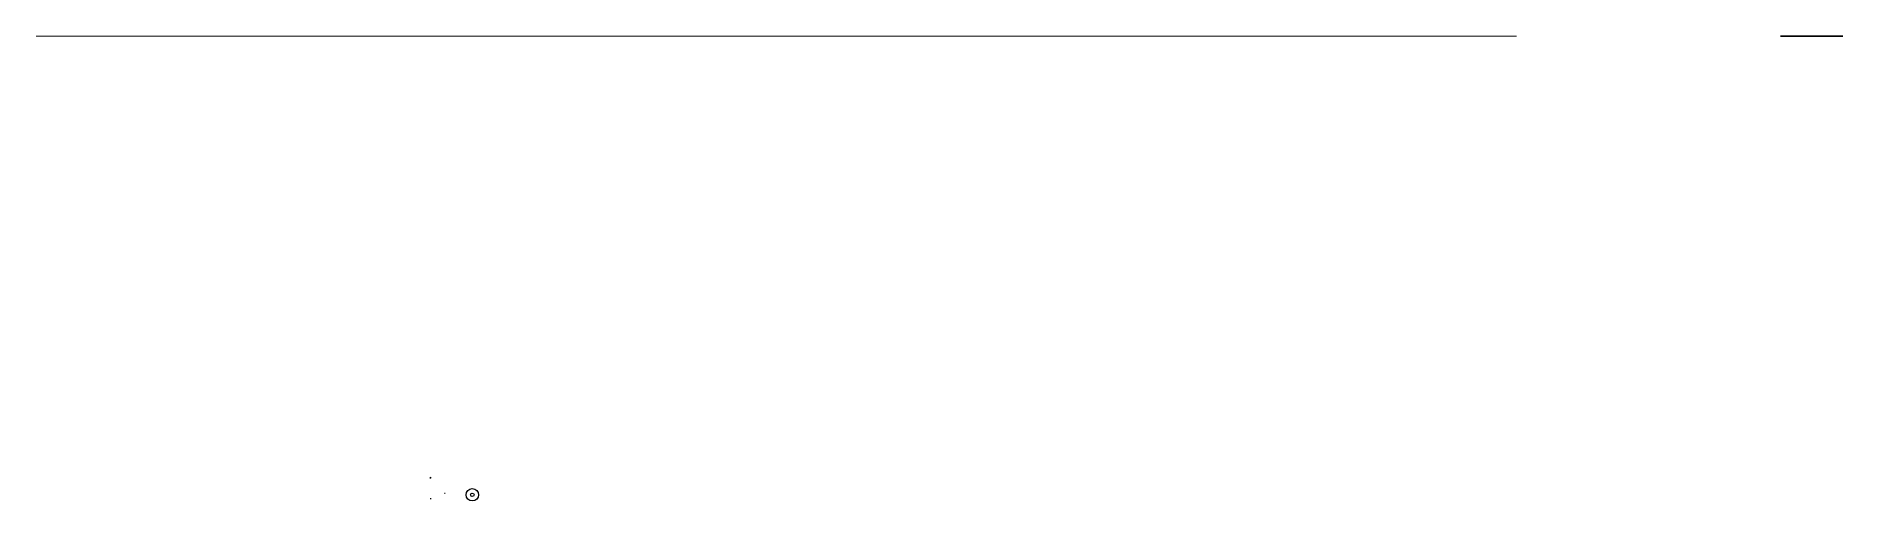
# Model space of a CAD drawing. Header units: millimetres. Extents: x -134 to 891, y 77 to 340.
import ezdxf

# ---------------------------------------------------------------- set-up
doc = ezdxf.new("R2010")
doc.units = ezdxf.units.MM
doc.layers.add('NCALLES', color=7, linetype='Continuous', lineweight=0)
doc.layers.add('TRAZOS', color=7, linetype='Continuous', lineweight=0)
doc.layers.add('www.dwgautocad.com', color=7, linetype='Continuous')
doc.styles.add('PDF Swis721 Ex BT', font='swisse.ttf')
doc.styles.add('ROMANS', font='ROMANS', dxfattribs={"height": 0.2})

# ---------------------------------------------------------------- blocks, each defined once
blk = doc.blocks.new('asol.')
at = {"true_color": 0xf8d731}
h = blk.add_hatch(color=40, dxfattribs=at)
h.dxf.hatch_style = 1
edge = h.paths.add_edge_path()
edge.add_ellipse((1403.15, 1337.39), major_axis=(-1.82, 1.27), ratio=1, start_angle=344.7725, end_angle=351.9725)
edge.add_line((1401.53, 1338.91), (1401.57, 1338.87))
edge.add_ellipse((1403.15, 1337.39), major_axis=(-1.78, 1.25), ratio=1, start_angle=344.7732, end_angle=351.9732, ccw=False)
edge.add_line((1401.77, 1339.06), (1401.74, 1339.1))
edge = h.paths.add_edge_path()
edge.add_line((1402.23, 1339.35), (1402.21, 1339.4))
edge.add_ellipse((1403.15, 1337.39), major_axis=(-1.82, 1.27), ratio=1, start_angle=330.374, end_angle=337.574)
edge.add_line((1401.96, 1339.26), (1401.99, 1339.22))
edge.add_ellipse((1403.15, 1337.39), major_axis=(-1.78, 1.25), ratio=1, start_angle=330.3725, end_angle=337.5725, ccw=False)
edge = h.paths.add_edge_path()
edge.add_ellipse((1403.15, 1337.39), major_axis=(-1.78, 1.25), ratio=1, start_angle=316.3057, end_angle=323.1733, ccw=False)
edge.add_line((1402.73, 1339.52), (1402.72, 1339.57))
edge.add_ellipse((1403.15, 1337.39), major_axis=(-1.82, 1.27), ratio=1, start_angle=316.28, end_angle=323.1769)
edge.add_line((1402.46, 1339.5), (1402.48, 1339.45))
h = blk.add_hatch(color=40, dxfattribs=at)
h.dxf.hatch_style = 1
edge = h.paths.add_edge_path()
edge.add_spline(control_points=[(1402.94, 1339.54), (1403.08, 1339.55), (1403.21, 1339.55)], knot_values=[0, 0, 0, 0.125664, 0.125664, 0.125664], weights=[1, 0.998027, 1], degree=2, periodic=0)
edge.add_line((1403.21, 1339.55), (1403.22, 1339.6))
edge.add_spline(control_points=[(1403.22, 1339.6), (1403.08, 1339.6), (1402.94, 1339.59)], knot_values=[0, 0, 0, 0.125664, 0.125664, 0.125664], weights=[1, 0.998027, 1], degree=2, periodic=0)
edge.add_line((1402.94, 1339.59), (1402.94, 1339.54))
h = blk.add_hatch(color=40, dxfattribs=at)
h.dxf.hatch_style = 1
edge = h.paths.add_edge_path()
edge.add_line((1404.41, 1339.1), (1404.38, 1339.06))
edge.add_ellipse((1402.99, 1337.39), major_axis=(1.78, 1.25), ratio=1, start_angle=8.0268, end_angle=15.2268, ccw=False)
edge.add_line((1404.57, 1338.87), (1404.61, 1338.91))
edge.add_ellipse((1402.99, 1337.39), major_axis=(1.82, 1.27), ratio=1, start_angle=8.0275, end_angle=15.2275)
edge = h.paths.add_edge_path()
edge.add_ellipse((1402.99, 1337.39), major_axis=(1.78, 1.25), ratio=1, start_angle=22.4275, end_angle=29.6275, ccw=False)
edge.add_line((1404.16, 1339.22), (1404.18, 1339.26))
edge.add_ellipse((1402.99, 1337.39), major_axis=(1.82, 1.27), ratio=1, start_angle=22.426, end_angle=29.626)
edge.add_line((1403.94, 1339.4), (1403.92, 1339.35))
edge = h.paths.add_edge_path()
edge.add_line((1403.66, 1339.45), (1403.68, 1339.5))
edge.add_ellipse((1402.99, 1337.39), major_axis=(1.82, 1.27), ratio=1, start_angle=36.8231, end_angle=43.72)
edge.add_line((1403.42, 1339.57), (1403.41, 1339.52))
edge.add_ellipse((1402.99, 1337.39), major_axis=(1.78, 1.25), ratio=1, start_angle=36.8267, end_angle=43.6943, ccw=False)
h = blk.add_hatch(color=256)
edge = h.paths.add_edge_path()
edge.add_ellipse((1400.9, 1337.91), major_axis=(0.176, -0.224), ratio=1, start_angle=269.9936, end_angle=449.9936, ccw=False)
edge.add_ellipse((1400.9, 1337.91), major_axis=(0.176, -0.224), ratio=1, start_angle=89.9935, end_angle=269.9935, ccw=False)
h = blk.add_hatch(color=40, dxfattribs=at)
edge = h.paths.add_edge_path()
edge.add_ellipse((1400.9, 1337.91), major_axis=(0.176, -0.224), ratio=1, start_angle=269.9936, end_angle=449.9936, ccw=False)
edge.add_ellipse((1400.9, 1337.91), major_axis=(0.176, -0.224), ratio=1, start_angle=89.9935, end_angle=269.9935, ccw=False)
h = blk.add_hatch(color=40, dxfattribs=at)
h.dxf.hatch_style = 1
edge = h.paths.add_edge_path()
edge.add_spline(control_points=[(1401.26, 1338.46), (1401.33, 1338.58), (1401.42, 1338.68)], knot_values=[0, 0, 0, 0.125664, 0.125664, 0.125664], weights=[1, 0.998027, 1], degree=2, periodic=0)
edge.add_line((1401.42, 1338.68), (1401.38, 1338.71))
edge.add_spline(control_points=[(1401.38, 1338.71), (1401.29, 1338.61), (1401.22, 1338.49)], knot_values=[0, 0, 0, 0.125664, 0.125664, 0.125664], weights=[1, 0.998027, 1], degree=2, periodic=0)
edge.add_line((1401.22, 1338.49), (1401.26, 1338.46))
h = blk.add_hatch(color=40, dxfattribs=at)
h.dxf.hatch_style = 1
edge = h.paths.add_edge_path()
edge.add_spline(control_points=[(1404.72, 1338.68), (1404.81, 1338.58), (1404.88, 1338.46)], knot_values=[0, 0, 0, 0.125664, 0.125664, 0.125664], weights=[1, 0.998027, 1], degree=2, periodic=0)
edge.add_line((1404.88, 1338.46), (1404.93, 1338.49))
edge.add_spline(control_points=[(1404.93, 1338.49), (1404.85, 1338.61), (1404.76, 1338.71)], knot_values=[0, 0, 0, 0.125664, 0.125664, 0.125664], weights=[1, 0.998027, 1], degree=2, periodic=0)
edge.add_line((1404.76, 1338.71), (1404.72, 1338.68))
h = blk.add_hatch(color=256)
edge = h.paths.add_edge_path()
edge.add_ellipse((1405.11, 1337.88), major_axis=(0.178, -0.091), ratio=1, start_angle=89.9932, end_angle=269.9932, ccw=False)
edge.add_ellipse((1405.11, 1337.88), major_axis=(0.178, -0.091), ratio=1, start_angle=269.9937, end_angle=449.9937, ccw=False)
h = blk.add_hatch(color=40, dxfattribs=at)
edge = h.paths.add_edge_path()
edge.add_ellipse((1405.11, 1337.88), major_axis=(0.178, -0.091), ratio=1, start_angle=89.9932, end_angle=269.9932, ccw=False)
edge.add_ellipse((1405.11, 1337.88), major_axis=(0.178, -0.091), ratio=1, start_angle=269.9937, end_angle=449.9937, ccw=False)
for p, q in [((1402.48, 1339.45), (1402.46, 1339.5)), ((1402.48, 1339.45), (1402.46, 1339.5)), ((1402.71, 1339.52), (1402.72, 1339.57)), ((1402.71, 1339.52), (1402.72, 1339.57)), ((1402.73, 1339.52), (1402.72, 1339.57)), ((1402.73, 1339.52), (1402.72, 1339.57)), ((1403.66, 1339.45), (1403.68, 1339.5)), ((1403.66, 1339.45), (1403.68, 1339.5)), ((1400.54, 1337.93), (1400.34, 1337.96)), ((1400.54, 1337.93), (1400.34, 1337.96)), ((1400.55, 1337.97), (1400.35, 1338)), ((1400.55, 1337.97), (1400.35, 1338)), ((1400.61, 1337.7), (1400.45, 1337.58)), ((1400.61, 1337.7), (1400.45, 1337.58)), ((1400.63, 1337.67), (1400.47, 1337.54)), ((1400.63, 1337.67), (1400.47, 1337.54)), ((1400.66, 1338.18), (1400.54, 1338.34)), ((1400.66, 1338.18), (1400.54, 1338.34)), ((1400.7, 1338.21), (1400.57, 1338.36)), ((1400.7, 1338.21), (1400.57, 1338.36)), ((1400.84, 1337.55), (1400.82, 1337.35)), ((1400.84, 1337.55), (1400.82, 1337.35)), ((1400.88, 1337.54), (1400.86, 1337.35)), ((1400.88, 1337.54), (1400.86, 1337.35)), ((1400.93, 1338.27), (1400.95, 1338.47)), ((1400.93, 1338.27), (1400.95, 1338.47)), ((1400.97, 1338.27), (1400.99, 1338.47)), ((1400.97, 1338.27), (1400.99, 1338.47)), ((1401.11, 1337.61), (1401.24, 1337.45)), ((1401.11, 1337.61), (1401.24, 1337.45)), ((1401.15, 1337.63), (1401.27, 1337.48)), ((1401.15, 1337.63), (1401.27, 1337.48)), ((1401.18, 1338.15), (1401.34, 1338.27)), ((1401.18, 1338.15), (1401.34, 1338.27)), ((1401.2, 1338.12), (1401.36, 1338.24)), ((1401.2, 1338.12), (1401.36, 1338.24)), ((1401.26, 1337.85), (1401.46, 1337.82)), ((1401.26, 1337.85), (1401.46, 1337.82)), ((1401.27, 1337.88), (1401.47, 1337.86)), ((1401.27, 1337.88), (1401.47, 1337.86)), ((1401.57, 1338.87), (1401.53, 1338.91)), ((1401.57, 1338.87), (1401.53, 1338.91)), ((1401.77, 1339.06), (1401.74, 1339.1)), ((1401.77, 1339.06), (1401.74, 1339.1)), ((1401.99, 1339.22), (1401.96, 1339.26)), ((1401.99, 1339.22), (1401.96, 1339.26)), ((1402.23, 1339.35), (1402.21, 1339.4)), ((1402.23, 1339.35), (1402.21, 1339.4)), ((1403.92, 1339.35), (1403.94, 1339.4)), ((1403.92, 1339.35), (1403.94, 1339.4)), ((1404.16, 1339.22), (1404.18, 1339.26)), ((1404.16, 1339.22), (1404.18, 1339.26)), ((1404.38, 1339.06), (1404.41, 1339.1)), ((1404.38, 1339.06), (1404.41, 1339.1)), ((1404.57, 1338.87), (1404.61, 1338.91)), ((1404.57, 1338.87), (1404.61, 1338.91)), ((1404.86, 1337.82), (1404.73, 1337.78)), ((1404.86, 1337.82), (1404.73, 1337.78)), ((1404.87, 1337.79), (1404.74, 1337.75)), ((1404.87, 1337.79), (1404.74, 1337.75)), ((1404.87, 1337.99), (1404.75, 1338.05)), ((1404.87, 1337.99), (1404.75, 1338.05)), ((1404.89, 1338.01), (1404.76, 1338.08)), ((1404.89, 1338.01), (1404.76, 1338.08)), ((1404.98, 1337.66), (1404.92, 1337.54)), ((1404.98, 1337.66), (1404.92, 1337.54)), ((1405, 1337.65), (1404.94, 1337.53)), ((1405, 1337.65), (1404.94, 1337.53)), ((1405.02, 1338.12), (1404.97, 1338.25)), ((1405.02, 1338.12), (1404.97, 1338.25)), ((1405.04, 1338.13), (1405, 1338.26)), ((1405.04, 1338.13), (1405, 1338.26)), ((1405.17, 1337.64), (1405.22, 1337.5)), ((1405.17, 1337.64), (1405.22, 1337.5)), ((1405.2, 1337.65), (1405.24, 1337.51)), ((1405.2, 1337.65), (1405.24, 1337.51)), ((1405.21, 1338.12), (1405.28, 1338.24)), ((1405.21, 1338.12), (1405.28, 1338.24)), ((1405.24, 1338.1), (1405.3, 1338.23)), ((1405.24, 1338.1), (1405.3, 1338.23)), ((1405.33, 1337.76), (1405.45, 1337.69)), ((1405.33, 1337.76), (1405.45, 1337.69)), ((1405.34, 1337.78), (1405.47, 1337.72)), ((1405.34, 1337.78), (1405.47, 1337.72)), ((1405.35, 1337.98), (1405.48, 1338.02)), ((1405.35, 1337.98), (1405.48, 1338.02)), ((1405.35, 1337.95), (1405.49, 1337.99)), ((1405.35, 1337.95), (1405.49, 1337.99))]:
    blk.add_line(p, q)
for points in [[(1402.94, 1339.54), (1402.94, 1339.59)], [(1403.21, 1339.55), (1403.22, 1339.6)], [(1401.26, 1338.46), (1401.22, 1338.49)], [(1401.42, 1338.68), (1401.38, 1338.71)], [(1404.72, 1338.68), (1404.76, 1338.71)], [(1404.88, 1338.46), (1404.93, 1338.49)]]:
    blk.add_lwpolyline(points, close=True)
at = {"extrusion": (0, 0, -1)}
for centre, major_axis, start_param, end_param in [((1403.15, 1337.39), (-1.82, 1.27), 0.642684, 0.763059), ((1403.15, 1337.39), (-1.82, 1.27), 0.642684, 0.763059), ((1403.15, 1337.39), (-1.78, 1.25), 0.642747, 0.762609), ((1403.15, 1337.39), (-1.78, 1.25), 0.642747, 0.762609), ((1400.9, 1337.91), (0.348, -0.443), 2.321141, 2.391677), ((1400.9, 1337.91), (0.348, -0.443), 2.321141, 2.391677), ((1400.9, 1337.91), (0.348, -0.443), 1.535648, 1.606184), ((1400.9, 1337.91), (0.348, -0.443), 1.535648, 1.606184), ((1400.9, 1337.91), (0.348, -0.443), 3.106444, 3.17698), ((1400.9, 1337.91), (0.348, -0.443), 3.106444, 3.17698), ((1400.9, 1337.91), (0.225, -0.287), 2.30158, 2.410565), ((1400.9, 1337.91), (0.225, -0.287), 2.30158, 2.410565), ((1400.9, 1337.91), (0.176, -0.224), 1.570796369239125, 7.853981676418711), ((1400.9, 1337.91), (0.176, -0.224), 1.570796369239125, 7.853981676418711), ((1400.9, 1337.91), (0.225, -0.287), 1.516441, 1.625426), ((1400.9, 1337.91), (0.225, -0.287), 1.516441, 1.625426), ((1400.9, 1337.91), (0.225, -0.287), 3.087194, 3.19618), ((1400.9, 1337.91), (0.225, -0.287), 3.087194, 3.19618), ((1400.9, 1337.91), (0.348, -0.443), 0.750168, 0.820704), ((1400.9, 1337.91), (0.348, -0.443), 0.750168, 0.820704), ((1400.9, 1337.91), (0.225, -0.287), 0.731148, 0.840134), ((1400.9, 1337.91), (0.225, -0.287), 0.731148, 0.840134), ((1400.9, 1337.91), (0.226, -0.287), 3.873043, 3.982028), ((1400.9, 1337.91), (0.226, -0.287), 3.873043, 3.982028), ((1400.9, 1337.91), (0.349, -0.443), 3.892882, 3.963418), ((1400.9, 1337.91), (0.349, -0.443), 3.892882, 3.963418), ((1400.9, 1337.91), (0.225, -0.287), -0.054382, 0.054604), ((1400.9, 1337.91), (0.225, -0.287), -0.054382, 0.054604), ((1400.9, 1337.91), (0.225, -0.287), 4.658, 4.766985), ((1400.9, 1337.91), (0.225, -0.287), 4.658, 4.766985), ((1400.9, 1337.91), (0.348, -0.443), -0.035132, 0.035404), ((1400.9, 1337.91), (0.348, -0.443), -0.035132, 0.035404), ((1400.9, 1337.91), (0.225, -0.287), -0.839713, -0.730728), ((1400.9, 1337.91), (0.225, -0.287), -0.839713, -0.730728), ((1400.9, 1337.91), (0.348, -0.443), 4.677246, 4.747782), ((1400.9, 1337.91), (0.348, -0.443), 4.677246, 4.747782), ((1400.9, 1337.91), (0.348, -0.443), -0.820237, -0.749701), ((1400.9, 1337.91), (0.348, -0.443), -0.820237, -0.749701), ((1403.15, 1337.39), (-1.82, 1.27), 0.140106, 0.26577), ((1403.15, 1337.39), (-1.82, 1.27), 0.140106, 0.26577), ((1403.15, 1337.39), (-1.78, 1.25), 0.140095, 0.265759), ((1403.15, 1337.39), (-1.78, 1.25), 0.140095, 0.265759), ((1403.15, 1337.39), (-1.82, 1.27), 0.391408, 0.517072), ((1403.15, 1337.39), (-1.82, 1.27), 0.391408, 0.517072), ((1403.15, 1337.39), (-1.78, 1.25), 0.391433, 0.517097), ((1403.15, 1337.39), (-1.78, 1.25), 0.391433, 0.517097), ((1405.11, 1337.88), (0.351, -0.179), 2.321247, 2.391783), ((1405.11, 1337.88), (0.351, -0.179), 2.321247, 2.391783), ((1405.11, 1337.88), (0.351, -0.179), 3.106431, 3.176967), ((1405.11, 1337.88), (0.351, -0.179), 3.106431, 3.176967), ((1405.11, 1337.88), (0.227, -0.116), 2.301151, 2.410136), ((1405.11, 1337.88), (0.227, -0.116), 2.301151, 2.410136), ((1405.11, 1337.88), (0.227, -0.116), 3.087212, 3.196198), ((1405.11, 1337.88), (0.227, -0.116), 3.087212, 3.196198), ((1405.11, 1337.88), (0.178, -0.091), 1.570788, 7.853973), ((1405.11, 1337.88), (0.178, -0.091), 1.570788, 7.853973), ((1405.11, 1337.88), (0.351, -0.179), 1.535656, 1.606192), ((1405.11, 1337.88), (0.351, -0.179), 1.535656, 1.606192), ((1405.11, 1337.88), (0.351, -0.18), 3.890337, 3.960873), ((1405.11, 1337.88), (0.351, -0.18), 3.890337, 3.960873), ((1405.11, 1337.88), (0.227, -0.116), 1.516424, 1.625409), ((1405.11, 1337.88), (0.227, -0.116), 1.516424, 1.625409), ((1405.11, 1337.88), (0.227, -0.116), 3.871658, 3.980643), ((1405.11, 1337.88), (0.227, -0.116), 3.871658, 3.980643), ((1405.11, 1337.88), (0.227, -0.116), 0.7309, 0.839885), ((1405.11, 1337.88), (0.227, -0.116), 0.7309, 0.839885), ((1405.11, 1337.88), (0.227, -0.116), 4.658008, 4.766993), ((1405.11, 1337.88), (0.227, -0.116), 4.658008, 4.766993), ((1405.11, 1337.88), (0.351, -0.18), 0.749405, 0.819941), ((1405.11, 1337.88), (0.351, -0.18), 0.749405, 0.819941), ((1405.11, 1337.88), (0.351, -0.179), 4.677241, 4.747777), ((1405.11, 1337.88), (0.351, -0.179), 4.677241, 4.747777), ((1405.11, 1337.88), (0.227, -0.116), -0.054401, 0.054584), ((1405.11, 1337.88), (0.227, -0.116), -0.054401, 0.054584), ((1405.11, 1337.88), (0.227, -0.116), -0.840013, -0.731028), ((1405.11, 1337.88), (0.227, -0.116), -0.840013, -0.731028), ((1405.11, 1337.88), (0.351, -0.179), -0.819683, -0.749147), ((1405.11, 1337.88), (0.351, -0.179), -0.819683, -0.749147)]:
    blk.add_ellipse(centre, major_axis=major_axis, ratio=1, start_param=start_param, end_param=end_param, dxfattribs=at)
for major_axis, start_param, end_param in [((1.78, 1.25), 0.642747, 0.762609), ((1.78, 1.25), 0.642747, 0.762609), ((1.82, 1.27), 0.642684, 0.763059), ((1.82, 1.27), 0.642684, 0.763059), ((1.78, 1.25), 0.391433, 0.517097), ((1.78, 1.25), 0.391433, 0.517097), ((1.82, 1.27), 0.391408, 0.517072), ((1.82, 1.27), 0.391408, 0.517072), ((1.78, 1.25), 0.140095, 0.265759), ((1.78, 1.25), 0.140095, 0.265759), ((1.82, 1.27), 0.140106, 0.26577), ((1.82, 1.27), 0.140106, 0.26577)]:
    blk.add_ellipse((1402.99, 1337.39), major_axis=major_axis, ratio=1, start_param=start_param, end_param=end_param)
for points in [[(1403.22, 1339.6), (1403.08, 1339.6), (1402.94, 1339.59), (1403.08, 1339.6), (1403.22, 1339.6)], [(1403.21, 1339.55), (1403.08, 1339.55), (1402.94, 1339.54), (1403.08, 1339.55), (1403.21, 1339.55)], [(1401.38, 1338.71), (1401.29, 1338.61), (1401.22, 1338.49), (1401.29, 1338.61), (1401.38, 1338.71)], [(1401.42, 1338.68), (1401.33, 1338.58), (1401.26, 1338.46), (1401.33, 1338.58), (1401.42, 1338.68)], [(1404.72, 1338.68), (1404.81, 1338.58), (1404.88, 1338.46), (1404.81, 1338.58), (1404.72, 1338.68)], [(1404.76, 1338.71), (1404.85, 1338.61), (1404.93, 1338.49), (1404.85, 1338.61), (1404.76, 1338.71)]]:
    blk.add_rational_spline(points, [1, 0.998026728428, 1, 0.998026728428, 1], degree=2, knots=[0, 0, 0, 0.1256637, 0.1256637, 0.2513274, 0.2513274, 0.2513274])
blk = doc.blocks.new('DIREC.')
for p, q in [((1411.23, 1336.59), (1411.8, 1336.59)), ((1411.23, 1336.3), (1411.8, 1336.3))]:
    blk.add_line(p, q)
blk.add_lwpolyline([(1404.96, 1336.59), (1405.53, 1336.59), (1405.53, 1336.02), (1404.96, 1336.02)], close=True)
for points in [[(1411.23, 1336.59), (1411.23, 1336.02), (1411.8, 1336.02)], [(1408.89, 1334.19), (1408.32, 1334.19), (1408.32, 1333.9), (1408.89, 1333.9), (1408.89, 1333.62), (1408.32, 1333.62)]]:
    blk.add_lwpolyline(points)
at = {"layer": 'www.dwgautocad.com'}
for p, q in [((1408.63, 1337.91), (1408.63, 1334.49)), ((1406.92, 1336.2), (1410.34, 1336.2))]:
    blk.add_line(p, q, dxfattribs=at)
blk.add_lwpolyline([(1408.32, 1339.11), (1408.32, 1339.68), (1408.89, 1339.11), (1408.89, 1339.68)], dxfattribs=at)
at = {"layer": 'www.dwgautocad.com', "const_width": 0.0713}
for points in [[(1408.53, 1337.51, 0.392385), (1407.31, 1336.2, 1)], [(1410.02, 1336.2, 0.414214), (1408.63, 1337.59, 1)], [(1407.9, 1335.01, -0.261393), (1407.24, 1336.2, -1)], [(1408.63, 1334.81, -0.083997), (1408.17, 1334.89, -1)], [(1409.95, 1336.2, -0.414214), (1408.63, 1334.88, -1)]]:
    blk.add_lwpolyline(points, format="xyb", dxfattribs=at)
at = {"layer": 'www.dwgautocad.com'}
blk.add_lwpolyline([(1408.63, 1337.91), (1409.48, 1334.49), (1408.63, 1335.34), (1407.77, 1334.49)], close=True, dxfattribs=at)
for radius, start, end in [(1.43, 92.8842, 239.0434), (1.28, 94.8313, 237.0962), (1.43, 250.1041, 87.1158), (1.28, 253.1255, 85.1687)]:
    blk.add_arc((1408.63, 1336.2), radius, start, end, dxfattribs=at)
blk.add_solid([(1408.63, 1337.91), (1409.48, 1334.49), (1408.63, 1335.34)], dxfattribs=at)
blk.add_blockref('asol.', (5.55, -0.82))
blk = doc.blocks.new('vient.')
at = {"true_color": 0x105689}
blk.add_hatch(color=146, dxfattribs=at).paths.add_polyline_path([(11602, -97), (11603, -111), (11590, -106)])
blk.add_hatch(color=146, dxfattribs=at).paths.add_polyline_path([(11602, -97), (11603, -111), (11590, -106)])
at = {"color": 146, "true_color": 0x105689}
for p, q in [((11602, -97), (11590, -106)), ((11602, -97), (11590, -106)), ((11602, -97), (11603, -111)), ((11602, -97), (11603, -111)), ((11602, -97), (11603, -111)), ((11603, -111), (11590, -106)), ((11603, -111), (11590, -106))]:
    blk.add_line(p, q, dxfattribs=at)
at = {"color": 146, "true_color": 0x105689, "extrusion": (0, 0, -1)}
for centre, major_axis, start_param, end_param in [((11572, -142), (-7.49, 2.42), -0.387741, 1.096895), ((11574, -143), (-7.49, 2.42), -0.387743, 1.096893), ((11575, -145), (-7.49, 2.42), -0.387746, 1.096891), ((11575, -145), (-7.49, 2.42), -0.387746, 1.096891), ((11577, -146), (-7.49, 2.42), -0.387743, 1.096893), ((11577, -146), (-7.49, 2.42), -0.387743, 1.096893), ((11569, -125), (-8.83, 2.86), 2.91369, 4.238482), ((11569, -125), (-8.83, 2.86), 2.91369, 4.238482), ((11571, -126), (-8.83, 2.86), 2.91369, 4.238483), ((11571, -126), (-8.83, 2.86), 2.91369, 4.238483), ((11573, -128), (-8.83, 2.86), 2.913692, 4.238485), ((11573, -128), (-8.83, 2.86), 2.913692, 4.238485), ((11574, -129), (-8.83, 2.86), 2.913693, 4.238486), ((11574, -129), (-8.83, 2.86), 2.913693, 4.238486), ((11588, -126), (-9.21, 2.98), -0.227894, 0.937054), ((11588, -126), (-9.21, 2.98), -0.227894, 0.937054), ((11590, -128), (-9.21, 2.98), -0.227898, 0.93705), ((11590, -128), (-9.21, 2.98), -0.227898, 0.93705), ((11592, -129), (-9.21, 2.98), -0.227897, 0.937051), ((11592, -129), (-9.21, 2.98), -0.227897, 0.937051), ((11593, -131), (-9.21, 2.98), -0.227899, 0.937049), ((11593, -131), (-9.21, 2.98), -0.227899, 0.937049), ((11581, -105), (-12.6, 4.1), 3.031984, 4.078639), ((11581, -105), (-12.6, 4.1), 3.031984, 4.078639), ((11583, -106), (-12.6, 4.1), 2.955973, 4.078641), ((11583, -106), (-12.6, 4.1), 2.955973, 4.078641), ((11584, -108), (-12.6, 4.1), 2.911551, 4.078638), ((11584, -108), (-12.6, 4.1), 2.911551, 4.078638), ((11586, -109), (-12.6, 4.1), 2.855885, 4.078641), ((11586, -109), (-12.6, 4.1), 2.855885, 4.078641)]:
    blk.add_ellipse(centre, major_axis=major_axis, ratio=1, start_param=start_param, end_param=end_param, dxfattribs=at)

msp = doc.modelspace()

# ---------------------------------------------------------------- linework, layer by layer
at = {"extrusion": (-1.22465e-16, -1, -1.83697e-16)}
for p, q in [((89.8, 89.6, 41.1), (89.3, 89.9, 41.1)), ((89.5, 89.4, 41.1), (89.5, 90, 41.1))]:
    msp.add_line(p, q, dxfattribs=at)
at = {"color": 254, "true_color": 0xd4d4d4, "extrusion": (-1, 0, 6.12323e-17)}
for p, q in [((89.2, 77.9, 46.7), (89.8, 77.9, 46.7)), ((89.4, 77.9, 46.5), (89.7, 77.9, 47))]:
    msp.add_line(p, q, dxfattribs=at)
msp.add_line((97.5, 81.1, 41), (97.8, 81.1, 41))
at = {"extrusion": (1.22465e-16, -1, -1.49976e-32), "elevation": -340.4}
msp.add_lwpolyline([(857.2, -753.6, 0.413605), (855.8, -755), (855.8, -756, 0.414214), (857.2, -757.4), (889.8, -757.4, 0.414831), (891.2, -756), (891.2, -755, 0.414221), (889.8, -753.6)], format="xyb", close=True, dxfattribs=at)
msp.add_lwpolyline([(891.2, -758.8, 0.414221), (889.8, -757.4), (857.2, -757.4, 0.413605), (855.8, -758.8), (855.8, -780.7, 0.414214), (857.2, -782.1), (889.8, -782.1, 0.414831), (891.2, -780.7), (891.2, -758.8)], format="xyb", dxfattribs=at)
for centre, radius in [((113.2, 80.1, 49.7), 3.5), ((113.2, 80.1, 30.2), 1)]:
    msp.add_circle(centre, radius)
at = {"layer": 'TRAZOS', "extrusion": (1.22465e-16, -1, -1.49976e-32)}
msp.add_line((148.2, 340.4, -717.9), (149.2, 340.4, -719.6), dxfattribs=at)
at = {"layer": 'TRAZOS', "extrusion": (1.22465e-16, -1, -1.49976e-32), "elevation": -340.4}
for points in [[(-0.2, -1004.6), (2.7, -1005.2), (5.9, -1006), (11.9, -1006), (18.3, -1004), (13.8, -996.8), (6, -984), (9.9, -981.3), (1.5, -969), (-0.2, -966.2), (-4.1, -959.7), (-6.2, -956.1), (-16.1, -940), (-26.1, -923.5), (-31.7, -913.2), (-32.7, -914.1), (-39, -903.6), (-40.5, -903.4), (-42.2, -904.6), (-52.5, -911.8), (-53.1, -911), (-70.4, -925.1), (-88.1, -939), (-108.4, -952.3), (-129.5, -970.5), (-134.4, -974.4), (-133.3, -979.2), (-124.2, -978.2), (-121.4, -977.9), (-109.6, -976.6), (-109.7, -978.7), (-104.9, -979.1), (-98.6, -979.7), (-95.9, -979.6), (-96.2, -981.1), (-80.2, -984.1), (-72, -987), (-62.6, -989.1), (-42.4, -993.7), (-37.9, -994.9), (-30.5, -997.1), (-27, -998.1), (-21.7, -999.4), (-5.4, -1003.4), (-0.2, -1004.6)], [(-0.2, -1029.2), (1.3, -1028.5), (1.5, -1019.5), (0.8, -1018.6), (-0.2, -1018.5), (-9.3, -1016.4), (-34.8, -1010.5), (-40.9, -1008.8), (-57.7, -1004.2), (-65.9, -1002.1), (-72.2, -1000.4), (-76.2, -999.3), (-79.7, -998.4), (-82.2, -997.8), (-88.1, -996.5), (-96.4, -993.9), (-100.3, -993.2), (-106.5, -991.5), (-118.6, -990.1), (-126.1, -991.4), (-127.2, -991.9), (-123.8, -1007.8), (-122.5, -1007.8), (-120.7, -1014.6), (-119, -1020.9), (-118, -1024.6), (-116.4, -1030.6), (-113.3, -1042.2), (-111.8, -1047.9), (-98.7, -1045.7), (-95.1, -1044.9), (-90.7, -1044), (-87.1, -1043.1), (-82.6, -1042.2), (-70.6, -1039.7), (-66.2, -1038.9), (-63.3, -1038.4), (-59.4, -1037.7), (-51.2, -1036.7), (-45.1, -1035.9), (-29.2, -1033.8), (-13.4, -1031.4), (-7.5, -1030.5), (-0.2, -1029.2)], [(-0.2, -1066.5), (1.3, -1065.5), (5.3, -1062.9), (18.1, -1054.5), (21.2, -1052.6), (32.9, -1045.5), (32.3, -1044.2), (33.3, -1042.2), (32.3, -1036.2), (30.2, -1036), (22.7, -1036.5), (16, -1038.2), (13.2, -1037.8), (-0.2, -1039.4), (-6.1, -1040.2), (-18.1, -1042.1), (-33.3, -1044.4), (-48.2, -1046.6), (-61.9, -1048.2), (-74.9, -1051.1), (-90.1, -1054), (-96.6, -1055.1), (-102.1, -1056.2), (-107, -1057.2), (-108.8, -1058.6), (-109.2, -1060.2), (-104.8, -1078.6), (-103.1, -1087.2), (-104.8, -1087.1), (-102.4, -1097.4), (-99.5, -1096.8), (-96.5, -1104.9), (-92.9, -1114.5), (-91.7, -1116), (-90.6, -1116.5), (-89, -1116.4), (-82.5, -1113.4), (-71, -1108.1), (-61.7, -1104), (-48.2, -1095.9), (-41.9, -1092), (-34.7, -1087.7), (-27.8, -1083.6), (-13.5, -1075.3), (-1.9, -1067.7), (-0.2, -1066.5)], [(-12.2, -872.5), (-0.2, -863.5), (16.2, -851.1), (19.2, -848.9), (20.9, -847), (14.6, -832.7), (-0.2, -801.5), (-2.8, -796.2), (-7, -788.2), (-15.8, -771.6), (-21.6, -758.7), (-23, -755), (-26.9, -745.4), (-29.6, -738.5), (-38.7, -715.9), (-48.9, -720.5), (-62.3, -728.2), (-80.2, -738), (-96.3, -745.4), (-101.4, -748.1), (-90, -767.3), (-83.9, -779.1), (-80.9, -777.7), (-78.9, -782.9), (-79.8, -791.1), (-78.1, -795.7), (-75.3, -802.8), (-60.6, -837.5), (-48.8, -866.8), (-39.3, -891.4), (-29.9, -884.5), (-19.4, -876.7), (-12.2, -872.5)], [(-0.2, -1192.8), (10.3, -1188), (11.9, -1192.2), (26.8, -1187.1), (49.4, -1179.1), (55.5, -1176.2), (52.5, -1165.3), (50.2, -1148.8), (48, -1149), (47.3, -1143.2), (45.9, -1143.3), (44.1, -1129.8), (47.3, -1129.5), (44.3, -1110), (41.3, -1091.2), (40, -1081.9), (38.8, -1073.4), (35.9, -1054.7), (29.1, -1058), (23.4, -1061.3), (13.5, -1067.5), (8.5, -1070.5), (3.2, -1073.5), (1.1, -1074.8), (-0.2, -1075.7), (-1.2, -1076.5), (-7.6, -1080.5), (-12.9, -1084), (-22.3, -1090.5), (-42.2, -1103.9), (-49, -1107), (-52.5, -1108.9), (-62.6, -1113.4), (-67.7, -1115.7), (-81.1, -1121.8), (-90, -1126.9), (-90.5, -1129), (-82.7, -1146.1), (-81.1, -1149), (-78.6, -1147.8), (-73, -1156.9), (-67.2, -1164.6), (-52.8, -1182.6), (-53.7, -1183.4), (-46.9, -1192.6), (-44, -1196.6), (-36.8, -1206.5), (-33.4, -1207.4), (-25.7, -1204.3), (-13.4, -1200.7), (-13.8, -1198.7), (-9.8, -1197.3), (-0.2, -1192.8)], [(-0.2, -956.4), (-1.9, -953.2), (-6, -946.7), (-16.9, -929.4), (-24.2, -917.7), (-33.4, -903.1), (-34.8, -900.1), (-34.7, -898.2), (-33.1, -896.8), (-27.1, -891.9), (-10.4, -879.8), (-8.4, -881.3), (-0.2, -875.1), (5.8, -870.6), (4.6, -869), (23.3, -855.6), (28, -862.1), (33.4, -871.2), (36.6, -875.7), (50.2, -891.5), (57.6, -901.3), (59.9, -904.4), (64.9, -912.5), (72.6, -924.4), (66.7, -927.5), (73.1, -939.9), (80.3, -952.9), (85.4, -962.4), (86.6, -964.5), (88.3, -967.5), (89.9, -970.6), (91.4, -973.4), (91.8, -974.6), (98.9, -986.8), (102, -993.1), (103, -994.2), (104.8, -998.5), (102.5, -1000.5), (99.6, -1002.5), (96.7, -1004.3), (87.1, -1011.2), (79.7, -1016.5), (73, -1020.7), (59.8, -1029.1), (53.3, -1033.3), (52.3, -1032), (48.7, -1034.8), (46, -1036.1), (44.6, -1036.1), (42.6, -1035), (41.9, -1033.5), (40.4, -1024.4), (38.6, -1015), (34.7, -1005.3), (33.7, -1003.6), (31.8, -1000.1), (22.5, -990.1), (9.2, -973.6), (3.4, -963.2), (-0.2, -956.4)], [(31.5, -841.1), (28.8, -842.3), (27.1, -841.4), (25.5, -839.8), (23.5, -836.4), (15.4, -819.7), (12.1, -812.7), (9.6, -807.5), (8.5, -805.3), (0.1, -787.7), (-1.5, -784.4), (-6.8, -773.4), (-19, -745.4), (-21.6, -739.6), (-31.2, -713), (-30, -710.7), (-0.2, -696.2), (24.9, -684.5), (26.9, -688.6), (30.5, -686.8), (32.8, -687.1), (34.3, -688.2), (44.8, -705), (41.8, -707.5), (49.8, -717.3), (50.7, -716.6), (60, -732.8)], [(103.4, -968.5), (115.6, -963.3), (128.3, -957.2), (144.9, -949.4), (145.3, -950.3), (149.4, -948.4), (149, -947.4), (157.5, -943.5), (166.2, -940.6), (165.5, -939.2), (177.8, -933.5), (179.3, -934.1), (180.8, -930.4), (185.1, -931), (186.4, -927.6), (182.8, -925.1), (184.4, -921.2), (182.5, -920.5), (178.9, -912.6), (180.3, -912), (174.8, -899), (172.3, -892.9), (163.8, -872.7), (162.8, -873.1), (160.4, -867), (157.3, -858), (155.2, -852.5), (156.5, -852.3), (152.1, -839), (145.1, -820.9), (141.8, -822), (131.5, -796.6), (130.8, -795.2), (128.6, -794.2), (118.8, -800.9), (112.9, -804.4), (103.7, -809.8), (98.3, -813), (97.5, -811.8), (78.1, -823.2), (64.8, -831.4), (67.1, -836), (54.8, -842.9), (54, -841.5), (36.5, -851.4), (37, -852.5), (34.2, -854.4), (35.8, -857.5), (34.8, -858.2), (44.7, -870.6), (43.3, -871.8), (55.2, -886.2), (68.1, -902.4), (73.6, -910.2), (79.6, -921), (85.8, -934), (90.9, -944.7), (101, -966.2), (102.4, -968.3), (103.4, -968.5)], [(63, -1170.9), (82.7, -1162.5), (88.1, -1159.9), (100.2, -1153.6), (108.5, -1150), (120.3, -1144.5), (128.7, -1140.2), (133.3, -1138), (143.3, -1135.5), (148.2, -1132.5), (164.9, -1145), (171.8, -1149), (180.6, -1154.4), (185.3, -1157.3), (204.1, -1166.1), (205, -1165.2), (183.5, -1142.1), (167.4, -1114), (164.2, -1108.7), (155.1, -1094.5), (144.6, -1075.6), (134.3, -1055), (136.6, -1054), (128.3, -1036.5), (126.3, -1032.1), (124.5, -1028.6), (122.2, -1024.3), (119.6, -1019.4), (111.5, -1003.5), (100, -1011.4), (81.8, -1023), (80.8, -1021.6), (73.8, -1026.5), (61.8, -1034.5), (56.8, -1037.7), (41, -1047.5), (44.8, -1070.1), (48.8, -1090.5), (52.2, -1112), (52.8, -1116.7), (54.5, -1129), (55.8, -1138.3), (57.3, -1149.2), (60.6, -1169.5), (61.8, -1170.5), (63, -1170.9)], [(67.5, -721.2), (72.6, -713.3), (67.3, -709.3), (63.8, -703.5), (45.6, -671.5), (46.4, -669.5), (48.5, -667.6), (96.5, -644.6), (111.9, -652.6), (111.3, -716.4), (107.4, -722.2), (113.9, -723.5), (113.5, -731.5)], [(91.6, -1249.6), (117.1, -1246.1), (139.4, -1181.4), (167.7, -1162.4), (169.1, -1152.7), (148.3, -1142.7), (63.8, -1179.5), (63, -1180.1), (62.5, -1181), (62.3, -1182), (88.9, -1248), (89.5, -1248.9), (90.4, -1249.4), (91.6, -1249.6)], [(189.8, -1135.5), (201.7, -1127.1), (209.6, -1121.6), (214, -1118.5), (220.4, -1113.6), (234.9, -1102.5), (238.3, -1099.9), (247.7, -1092.8), (256.5, -1086.1), (265.3, -1079.7), (281.6, -1067.9), (282.2, -1063.7), (264.1, -1039.2), (261.5, -1035.6), (252.5, -1023.4), (226, -987.8), (217, -975.7), (199.4, -954), (192.7, -939.6), (189.5, -938.6), (173.2, -946.5), (166.8, -949.6), (126.3, -967.7), (106.3, -976.7), (113.7, -991.6), (118.8, -1001.7), (125.6, -1015.3), (127.2, -1019), (128.3, -1021.1), (130.2, -1024), (132.5, -1028.9), (134.1, -1032.2), (142.3, -1049.3), (166.9, -1096.7), (170.6, -1103.9), (177.8, -1115.7), (189.8, -1135.5)], [(120.9, -1245.5), (120.1, -1244.7), (139.7, -1190.1), (142.9, -1186.3), (179, -1162.1), (181.4, -1158.3), (199.9, -1175.3), (225.5, -1203.1), (226, -1204), (226.2, -1205), (225.9, -1206), (198.5, -1229.4), (177.6, -1237.8), (120.9, -1245.5)], [(135.8, -771.4), (134.1, -767.2), (132.8, -763.2), (131.9, -759.4), (131.3, -755.6), (130.9, -752.5), (130.9, -749.1), (131.1, -746), (132.5, -672.5), (132.5, -671.1), (132.2, -669.4), (131.4, -668), (130.8, -666.4), (130.1, -665.3), (128.9, -664.5), (127.8, -664.7), (127, -666.1), (126.6, -699.9), (126, -722.6), (125.3, -740.2), (125.2, -741.6), (125.2, -743), (125.2, -744.2), (125.3, -745.4), (125.4, -746.7), (125.7, -748.1), (126.1, -750), (126.5, -751.7), (127, -753.6), (127.6, -755.5), (128.3, -757.6), (129, -759.7), (129.9, -761.8), (130.8, -763.9), (132, -766.4), (133.3, -768.9), (135.8, -771.4)], [(135.8, -771.4), (137.6, -775.1), (138.8, -777.1), (139.5, -780.1), (141.4, -782.4), (141.8, -784.2), (143.6, -786.6), (143.9, -788.3), (145.7, -790.9)], [(137, -774), (137.6, -775.1), (138.8, -777.1), (139.5, -780.1), (141.4, -782.4), (141.8, -784.2), (143.6, -786.6), (143.9, -788.3), (145.7, -790.9)], [(145.7, -790.9), (146.1, -793.8), (147.4, -797), (148.8, -800.2), (150.9, -805.1), (153.1, -810), (200.2, -924), (200.8, -925.5), (201.3, -927), (201.9, -928.1), (202.6, -929.3), (203.3, -930.5), (204.2, -931.6), (205.2, -933.1), (206.3, -934.5), (207.2, -935.8), (208, -937.1), (235, -974), (236.3, -974.7), (237.8, -974.8), (239.1, -974.1), (240, -973), (240.3, -971.5), (212.8, -933.6), (210.9, -930.5), (209.7, -928.4), (208.5, -925.4), (207, -921.9), (205.7, -918.3), (203.3, -912.3), (173.7, -847.3), (149.9, -799.4), (147.3, -793.4), (145.7, -790.9)], [(149.2, -719.6), (167, -748.8), (149.8, -762.3), (149.3, -761.1), (148.9, -760), (148.4, -758.7), (148.1, -757.5), (147.8, -756.3), (147.5, -755.1), (147.2, -753.8), (147, -752.6), (146.9, -751.3), (146.8, -750), (146.7, -748.8), (146.7, -747.5), (146.7, -746.2), (146.8, -744.9), (146.9, -743.7), (147.1, -742.4), (147.3, -741), (147.5, -739.6), (147.8, -738.2), (148, -736.8), (148.1, -735.5), (148.3, -734.1), (148.4, -732.7), (148.5, -731.3), (148.6, -729.9), (148.6, -728.5), (148.6, -727.1), (148.6, -725.7), (148.6, -724.3), (148.6, -722.9), (148.5, -721.5), (149.2, -719.6)], [(173, -733), (174.3, -733), (176, -732.1), (176.8, -731.1), (183.3, -723.2), (195.7, -708), (196, -706.3), (195.3, -704.6), (180.3, -695.1), (163.9, -685), (154.9, -679.5), (153.5, -679), (151.5, -679.4), (150.2, -680.9), (149.9, -682.4), (149.9, -690.3), (149.9, -694.4), (149.8, -695.5), (149.9, -697.5), (150.2, -699.7), (150.8, -701.8), (151.5, -703.8), (153.2, -706.4), (160.3, -717), (169.9, -731), (170.7, -732), (171.8, -732.7), (173, -733)], [(202.4, -864.4), (206.7, -863.7), (221.3, -841.5), (227, -834.9), (227.3, -832.6), (226.8, -830.7), (226, -829.4), (220.9, -824.3), (217.4, -822.3), (214.8, -819.7), (218.5, -816.2), (205.4, -798.5), (200.6, -791.8), (195.2, -783.9), (185.3, -769.5), (183.6, -770.7), (175.5, -759.2), (173.8, -756.9), (172.8, -756.2), (171.7, -755.8), (170.5, -755.9), (169.3, -756.3), (150.9, -770.1), (155.3, -778.2), (157.3, -782.2), (161.5, -790.1), (163.7, -795), (175.9, -821.9), (177.8, -825.1), (186, -839.4), (188.3, -843.1), (196.5, -855), (198.7, -858), (202.4, -864.4)], [(263.5, -777.8), (254.3, -792.5), (240.4, -812.9), (236.3, -819), (232.8, -821.5), (231.3, -822.4), (229.2, -823.4), (230.1, -821.1), (231.3, -819.8), (216, -801.3), (213.1, -797.8), (211.1, -799), (197.9, -778.8), (182.7, -755.5), (178.5, -747.3), (180.1, -745.4), (195.3, -727.5), (196.4, -728.5), (208.6, -711.3), (225.7, -722.4), (230.3, -725.5), (242.2, -733.2), (243.2, -731.6), (256.5, -740), (265, -745.4), (279.8, -754.7), (264.7, -778.5), (263.5, -777.8)], [(289.6, -1238.3), (290.5, -1238.9), (291.7, -1239.1), (292.7, -1238.7), (293.4, -1238), (305.2, -1219.9), (308.6, -1219.9), (328.6, -1185), (335.9, -1172.1), (335.1, -1171.5), (346.7, -1153.7), (347.6, -1151.9), (346.9, -1150.9), (346, -1149.7), (328.8, -1125.9), (327.3, -1123.9), (317.6, -1111.2), (293.1, -1079.5), (285.8, -1077.7), (235.6, -1113.5), (216.5, -1127.1), (198, -1140.5), (197.3, -1141.2), (197, -1142.2), (197.1, -1143.2), (197.6, -1144.1), (211.4, -1158.3), (215.5, -1154.3), (229.1, -1168.5), (224.7, -1172.7), (289.6, -1238.3)], [(251.5, -954.5), (257.9, -953.2), (262.8, -946), (272.5, -931.4), (287.8, -909.3), (306.8, -881.1), (295.8, -874), (285.2, -867.2), (284.1, -868.9), (267.8, -858.8), (255.6, -851.3), (240, -841.6), (238.3, -844.6), (235.3, -842.6), (223.3, -860.4), (218.9, -866.1), (217.5, -869.5), (215.9, -872.1), (214.8, -871.4), (210.9, -877.6), (212.4, -878.3), (210.7, -881.2), (213.6, -883.4), (211.3, -887), (217.7, -903.1), (219.3, -903.1), (222.9, -905.7), (225.7, -911.5), (223.4, -913.2), (224.7, -916.5), (245.8, -947.2), (251.5, -954.5)], [(284.6, -745.4), (283.5, -747), (281.1, -745.4), (274.2, -740.9), (277.9, -735.4), (275.4, -734.3), (265.7, -727.5), (263.6, -726.3), (259.9, -731.6), (249.9, -726.1), (230.8, -714.3), (232.8, -711.4), (228.4, -708.8), (218.3, -702.8), (229.5, -686.7), (230.5, -684.2), (227.1, -681.7), (229.7, -677.7), (235.4, -667.7), (245.4, -653.6), (255.4, -638.5), (257.8, -637.9), (269, -644.9), (287.7, -656.1), (303.8, -665.8), (318.1, -674.1), (325.3, -678.8), (326.5, -679.7), (326.6, -681.2), (318.5, -693.5), (304.7, -714.6), (284.6, -745.4)], [(311.7, -874), (322.4, -856.7), (326.3, -850.4), (335, -838.5), (333.8, -837.7), (354.5, -805), (320.4, -783.4), (311, -777.4), (303.1, -773.8), (288, -764.6), (283.4, -762), (279.7, -768.5), (278.1, -771.2), (275.3, -775.9), (270.9, -783.4), (274.1, -785.3), (266.7, -796.5), (263.2, -794.3), (251.3, -813.2), (240.7, -830.2), (270.5, -848.9), (271.8, -846.8), (274.1, -848.1), (287.8, -856.3), (286.5, -858.4), (311.7, -874)], [(293.3, -1052.5), (294.4, -1052.3), (295.4, -1051.8), (296.5, -1050.5), (296.8, -1048.3), (295.5, -1046.6), (252.1, -987.2), (250.7, -985.3), (249.6, -984.4), (248.2, -984.1), (246.8, -984.5), (245.8, -985.4), (245.3, -986.7), (245.4, -988.1), (247.3, -990.8), (290.7, -1050.2), (292.2, -1052.3), (293.3, -1052.5)], [(328.1, -1013.7), (330.8, -1008.5), (336.7, -1000.4), (339.3, -1002.1), (346.4, -990.9), (356.3, -975.3), (368.6, -955), (382.2, -934.1), (383.2, -932.7), (383.3, -930.8), (382.8, -929), (381.1, -928), (354.9, -911.3), (323.8, -892.9), (316.4, -888.2), (313.8, -888), (311.9, -889.3), (301.5, -905.5), (292.4, -919.5), (283.8, -933), (283.6, -937.5), (278.8, -944), (276.4, -944.5), (277, -947.2), (274.6, -947.7), (262.8, -965.8), (264.1, -970.5), (266.3, -973.4), (269.7, -977.8), (274.8, -984.1), (278.8, -987), (281.3, -989.4), (328.1, -1013.7)], [(307.4, -1042.8), (308.5, -1042.3), (319.3, -1029), (318.8, -1027), (284.7, -1009.4), (286.2, -1006.2), (286.1, -1004.9), (285.3, -1003.9), (275.8, -999.4), (274.6, -999.9), (303.9, -1041.7), (304.9, -1042.5), (306.3, -1042.8), (307.4, -1042.8)], [(387.5, -757.6), (369.9, -785), (361.9, -797.6), (325.8, -775.1), (326.4, -774.1), (307.3, -762), (297, -755.6), (295.8, -754.3), (295.3, -752.5), (295.9, -750.7), (299.3, -745.4), (304.7, -737), (301.9, -735.4), (312.8, -718.5), (322.6, -703.2), (335.7, -682.9), (350.9, -692.4), (362.9, -699.9), (384.5, -713.3), (386.2, -714.4), (389.4, -716.4), (406.9, -727.3), (395.3, -745.4), (387.5, -757.6)], [(357.3, -1139.7), (359.7, -1139), (360.5, -1137.8), (360.8, -1136.4), (316.2, -1074.9), (308.3, -1064.1), (306.9, -1063.5), (305.5, -1063.5), (304.3, -1064.2), (303.5, -1065.5), (303.3, -1066.9), (311.3, -1078.4), (355.9, -1139.2), (357.3, -1139.7)], [(364.4, -1296.7), (365.7, -1297.4), (367.2, -1297.5), (368.6, -1297.1), (370.1, -1295.7), (395.9, -1255.3), (407.6, -1236.9), (408.2, -1235.5), (407.5, -1234.6), (407.2, -1232), (404.7, -1229.4), (400.3, -1224.6), (380.1, -1202.9), (382.5, -1200), (358.5, -1167), (357.7, -1165.8), (356.1, -1165.4), (354.7, -1165.3), (353.3, -1165.8), (352.2, -1166.7), (344.3, -1180.2), (342.7, -1179.3), (328.9, -1200.8), (304.7, -1241.3), (306.9, -1254.5), (319.3, -1266.8), (329.1, -1273.3), (342.6, -1282.3), (343.9, -1281.7), (364.4, -1296.7)], [(368.4, -1119.5), (370.6, -1119.2), (380.1, -1104), (386.3, -1093.6), (398.5, -1075.2), (397.3, -1071.4), (371.6, -1058.3), (367.3, -1056.1), (363.6, -1054.1), (343.3, -1044), (338.8, -1041.7), (331.2, -1038), (318.2, -1051.9), (318.1, -1053.4), (322.9, -1060.1), (335.6, -1077.6), (341.6, -1085.9), (343.8, -1088.7), (342.8, -1089.5), (352.3, -1102), (353.8, -1100.7), (366, -1119.2), (368.4, -1119.5)], [(380.7, -910.1), (383.6, -905.5), (389.4, -909), (404.4, -884.8), (399.1, -881.5), (401.8, -877), (405, -879), (410.6, -870.1), (420.6, -876.4), (434.8, -855.7), (433.6, -850.5), (418, -840.7), (399.8, -829.2), (397.1, -833.2), (380.3, -823.5), (382.4, -819.9), (364.3, -808.8), (359.8, -816), (349.5, -831.7), (350.9, -832.7), (342.1, -846.5), (340.3, -845.5), (337.3, -850.2), (338.8, -851.1), (329.8, -865), (328.7, -864.2), (322.4, -874.8), (322.1, -877.1), (322.6, -878.5), (323.6, -879.3), (354.7, -898.7), (358.4, -892.1), (360.2, -889.3), (367.5, -893.7), (363.5, -899.5), (380.7, -910.1)], [(408.8, -719.8), (411.3, -719.4), (432.4, -687.3), (444.8, -668.4), (453.3, -655.5), (452.5, -650.9), (425.9, -634.4), (410.4, -624.8), (411.5, -623.4), (385.2, -607), (361.7, -642.4), (354.8, -652.8), (348.3, -662.8), (339.2, -676.8), (347.8, -682.1), (356, -687.2), (374.7, -698.8), (385.2, -705.2), (408.8, -719.8)], [(410.6, -1055), (411.8, -1053.9), (417.1, -1045.7), (425.9, -1032.1), (427.1, -1030), (428.8, -1031), (452.6, -993.6), (442.2, -987.6), (443, -986.1), (425.1, -975.3), (414.6, -969.6), (394.7, -956.4), (385.8, -950.5), (383.2, -950.9), (371, -969.5), (358.9, -988), (355.2, -993.8), (345, -1009.4), (340.8, -1015.9), (340.1, -1018.1), (341.3, -1020.6), (351.9, -1025.9), (360.3, -1030.4), (388.4, -1044.5), (396.7, -1049), (408.3, -1054.6), (410.6, -1055)], [(415.3, -1218.4), (414.2, -1218.2), (413.2, -1217.5), (405, -1206.2), (403.3, -1204), (369.6, -1157.9), (365.3, -1152), (365.4, -1150.4), (366.4, -1149.1), (367.9, -1148.7), (369.4, -1149.2), (373.7, -1155), (407.3, -1201), (409, -1203.2), (416.8, -1214), (417.3, -1215.8), (417.3, -1217), (415.3, -1218.4)], [(466.6, -805.3), (464, -809.6), (452.7, -827.3), (440.3, -845.8), (406.6, -825), (368.8, -801.5), (372.4, -795.8), (382.1, -780.7), (389.7, -768.8), (404.7, -745.4), (407.4, -741.2), (411.2, -735.3), (412.5, -734.7), (419.4, -738.8), (419.4, -740.5), (427.4, -745.4), (441.3, -754), (442.9, -753.5), (449.3, -757.8), (450.8, -759.2), (454.7, -753.1), (487.4, -773.6), (466.6, -805.3)], [(424.3, -1199.5), (430.8, -1199.1), (433, -1197.5), (435.9, -1194.4), (450.8, -1170.1), (449.9, -1169.5), (452.1, -1166), (453.4, -1166.5), (455.7, -1162.7), (454.5, -1162.2), (464, -1146.2), (471.6, -1133.4), (477.1, -1124.1), (481.3, -1116.9), (481.5, -1115.6), (480.7, -1113.5), (451.8, -1098.9), (449.3, -1097.6), (436, -1091), (425.2, -1085.5), (409.3, -1077.5), (399.6, -1092.3), (394.5, -1101), (392, -1105.4), (389.5, -1109.7), (387.9, -1112.5), (374.8, -1133), (376.7, -1134), (401.8, -1168.5), (411.7, -1181.7), (410.4, -1182.7), (420, -1195.7), (423.2, -1198.6), (424.3, -1199.5)], [(463.3, -968.1), (469.2, -966.4), (487.3, -941.2), (488.4, -939.6), (490, -937.5), (502.4, -918.3), (505.3, -913.9), (503.7, -912.8), (508.8, -904.3), (508.4, -898.9), (486.7, -886), (487.4, -885), (472.9, -876), (455.8, -865.5), (445, -858.9), (443.9, -858.5), (442.6, -859), (432.7, -874.4), (424.2, -887.4), (417, -899), (415.8, -901), (414.2, -903.9), (401.5, -923.9), (401, -925.9), (401.1, -927.4), (401.8, -929), (402.9, -930.1), (428.8, -946.5), (431.3, -948.1), (433.6, -949.6), (463.3, -968.1)], [(493.5, -1097), (497.6, -1090.6), (528.3, -1042.5), (538.1, -1027.2), (525.7, -1019.8), (521.1, -1017), (498.6, -1003.5), (491.5, -999.3), (488.5, -997.5), (473, -988.1), (471.3, -988.4), (469.6, -989.3), (461, -1003.2), (457.1, -1009.5), (447.8, -1024.5), (445.6, -1023.2), (432.6, -1044), (425.2, -1055.8), (422.6, -1060.4), (423.3, -1062.2), (444.1, -1072.8), (460.4, -1081), (468.4, -1085.1), (480.6, -1091.3), (491.8, -1097), (493.5, -1097)], [(539.3, -1296), (533.2, -1291.8), (521.8, -1277.3), (517.7, -1277.1), (513.7, -1274.9), (483, -1254.4), (472.9, -1245.4), (470.2, -1243), (457.8, -1232.7), (436.6, -1215.5), (436.4, -1213.6), (443.2, -1201.1), (444.6, -1199), (449.9, -1191.3), (459.7, -1174.6), (463.4, -1168.1), (470.9, -1156.9), (486.4, -1131.8), (491.9, -1122.9), (494.4, -1121.6), (496.3, -1122), (503.8, -1125.9), (511.3, -1129.8), (521.3, -1134.8), (531.2, -1139.9), (548.2, -1148.5), (566.4, -1157.8), (588.2, -1168.9), (602.6, -1176.2), (629.1, -1189.9), (629.9, -1191.1), (630.5, -1193.3), (629.9, -1196.2), (624.3, -1211.4), (616.8, -1232.4), (614.1, -1233), (612.9, -1232.5), (611.4, -1236.2), (613.7, -1237.2), (610.4, -1245.4), (609.9, -1246.9), (605.1, -1258.5), (603.8, -1261.7), (600.3, -1270.8), (596.7, -1274.8), (588.6, -1281.6), (564.1, -1302.1), (551.6, -1312.5), (550, -1312.8), (539.3, -1296)], [(483.1, -747.7), (484.9, -747.6), (486.6, -747.3), (488.3, -746.9), (489.9, -746.2), (491.6, -745.4), (492.9, -744.5), (494.3, -743.4), (513.1, -714.3), (513.7, -712.4), (513.9, -710.5), (514, -708.5), (513.8, -706.5), (513.4, -704.6), (512.8, -702.8), (511.8, -701), (510.7, -699.5), (509.4, -698), (507.9, -696.7), (479.5, -678.3), (477.5, -677.3), (475.3, -676.5), (473.1, -676.2), (470.8, -676.1), (468.6, -676.4), (466.3, -677), (464.3, -678), (462.3, -679.1), (460.7, -680.6), (459.2, -682.4), (453.4, -690), (441.7, -708.1), (441, -709.9), (440.5, -711.8), (440.3, -713.6), (440.3, -715.5), (440.6, -717.5), (441.1, -719.3), (441.8, -721), (442.7, -722.8), (443.8, -724.3), (445.1, -725.7), (460.2, -735.5), (460.9, -734.3), (463.5, -735.8), (462.8, -737.1), (475.5, -745.4), (477.9, -747), (479.6, -747.4), (481.3, -747.6), (483.1, -747.7)], [(516.2, -892.4), (518.8, -892.3), (526.6, -881), (532.8, -871.5), (546.3, -850.9), (560.8, -828.5), (560.2, -824.6), (543.7, -814), (527.4, -803.5), (495.3, -782.7), (490.8, -783.5), (473.5, -810.5), (460.7, -830.6), (448, -850.5), (484.7, -872.5), (484.2, -873.8), (509.5, -888.5), (515, -891.7), (516.2, -892.4)], [(544.8, -1019), (559.7, -997), (565.8, -987.6), (565.3, -985), (573.2, -973.9), (580.2, -965), (579.2, -964.4), (581.6, -960.7), (582.7, -961.4), (589, -951.8), (582.7, -947.6), (580.6, -950.8), (577.3, -948.5), (579.3, -945.4), (572.9, -941.1), (571.4, -937.5), (556.7, -928.2), (551.8, -925.2), (520.7, -905.8), (512.2, -918.9), (499.6, -937.6), (497.5, -941), (498.1, -944.4), (488.3, -960), (478.4, -976.2), (477.2, -978.3), (508.9, -997.5), (526.1, -1007.7), (544.8, -1019)], [(537.9, -799.6), (515, -784.8), (497.8, -773.8), (510.9, -752.5), (509.5, -751.6), (513.4, -745.4), (515.6, -741.7), (517.4, -742.3), (530.8, -721.4), (541.8, -704.4), (564.6, -718.6), (575.9, -725.7), (594.8, -737.5), (607.4, -745.4), (613.5, -749.2), (603.8, -763.9), (601.1, -768), (598.3, -772), (596.6, -775.2), (587.4, -789), (568.1, -818.5), (549.7, -807), (537.9, -799.6)], [(635.2, -1168.7), (636.5, -1168.6), (638.9, -1168), (641.1, -1166.5), (642.2, -1165.1), (643.6, -1160.8), (654.4, -1131.6), (656, -1127.5), (657.4, -1128), (661.9, -1114.7), (665.5, -1104.1), (642.8, -1089.6), (638.8, -1087.2), (619.3, -1075.1), (617.4, -1077.9), (612.8, -1075.4), (604.4, -1070.1), (605.9, -1067.6), (595.2, -1060.9), (571.5, -1046), (548.8, -1032.7), (538.5, -1049.1), (527.4, -1066.6), (513.4, -1090.1), (507.3, -1100.3), (507.8, -1105.5), (519.7, -1111.5), (536.3, -1119.7), (554.8, -1128.7), (604.9, -1154.1), (607.5, -1155.5), (611.3, -1157.4), (624.7, -1164.2), (632.7, -1168.2), (635.2, -1168.7)], [(595.7, -941.9), (605.4, -926.1), (608.3, -925.3), (625.1, -898.8), (642.4, -871.6), (635.5, -867.5), (627.4, -862.6), (616.1, -855.9), (593.2, -842.2), (572.5, -829.9), (569.8, -830.1), (555, -851.9), (543.4, -870.3), (536, -881.8), (525.7, -898.1), (539.6, -906.8), (554.6, -916.1), (568.2, -924.7), (579.9, -932.1), (580.9, -932.9), (595.7, -941.9)], [(618.2, -744.1), (634.7, -718.2), (633.7, -717.6), (645.5, -699.6), (662.1, -674.2), (646.4, -664), (628.3, -652.2), (626.6, -651.1), (593, -629.4), (574.2, -658), (573.1, -660.5), (570.8, -658.9), (554.2, -685), (548.6, -693.7), (549.8, -698.7), (578, -716.4), (602, -731.5), (601.1, -732.9), (618.2, -744.1)], [(667.6, -1096), (677.9, -1076.4), (682, -1068.8), (689, -1055.4), (695.4, -1043.4), (706, -1023.1), (695.2, -1016.2), (694.4, -1017.6), (686.1, -1012.3), (678.5, -1007.5), (668.6, -1001.3), (656, -993.3), (620.3, -970.7), (601, -958.4), (597.6, -959), (567.8, -1003.2), (555, -1022.3), (586.7, -1043.1), (585.9, -1044.3), (596.8, -1051.4), (610.7, -1060.4), (633, -1074), (642.5, -1079.4), (643, -1081.1), (653.8, -1087.6), (667.6, -1096)], [(646.6, -865.8), (653.9, -854.8), (673.1, -825.2), (685.7, -806), (691.4, -797.4), (678, -789.2), (664.4, -780.8), (658.4, -777.1), (624, -755.9), (617.4, -766.6), (613, -764.1), (598.5, -786.2), (584.7, -807.3), (576.5, -819.8), (577.2, -824.4), (616.4, -848.3), (646.6, -865.8)]]:
    msp.add_lwpolyline(points, dxfattribs=at)

# ---------------------------------------------------------------- block references
at = {"extrusion": (1.22465e-16, -1, 1.22465e-16)}
for name, p, xscale, yscale, zscale in [('DIREC.', (-4228.4, -5611.3, -340.4), 3.621967840189536, 3.621967840189536, 3.621967840189536), ('vient.', (-286.5, -765.4, -340.4), 0.09947025893194329, 0.09947025893194329, 0.09947025893194329)]:
    msp.add_blockref(name, p, dxfattribs=dict(at, xscale=xscale, yscale=yscale, zscale=zscale))

# ---------------------------------------------------------------- texts
at = {"extrusion": (1.22465e-16, -1, -1.49976e-32), "style": 'PDF Swis721 Ex BT'}
msp.add_text('ORIENTACIÓN', height=1.871, dxfattribs=at).set_placement((857, -756.4, -340.4))
at = {"layer": 'NCALLES', "extrusion": (1.22465e-16, -1, -1.49976e-32), "style": 'ROMANS'}
for s, rotation, p in [('CALLE SANTA CRUZ DE LA SIERRA', 28.2123, (-97.7, -745.2, -340.4)), ('CALLE', 35.5753, (11.8, -861.6, -340.4)), ('SAGARNAGA', 30.4397, (71.4, -825.6, -340.4)), ('CALLE', 295.8929, (76.7, -921.1, -340.4)), ('RODRIGUEZ', 24.9604, (87.9, -1166.4, -340.4)), ('CALLE', 25.5696, (124.2, -965.6, -340.4)), ('MONTES', 269.3193, (138.1, -677.6, -340.4)), ('RODRIGUEZ', 334.5535, (156.4, -1146.6, -340.4)), ('COCHABAMBA', 25.5696, (166, -946, -340.4)), ('AVENIDA', 292.4441, (183, -853.1, -340.4)), ('CALLE', 56.439, (220.4, -854.1, -340.4)), ('MARISCAL', 306.1349, (221.6, -936, -340.4)), ('POTOSI', 328.2099, (230.6, -719.7, -340.4)), ('YANACOCHA', 56.9226, (242.9, -821.4, -340.4)), ('ORURO', 35.2571, (262, -1092.1, -340.4)), ('INGENIERIA', 328.512, (280, -982.5, -340.4)), ('CALLE', 55.4594, (291.2, -915, -340.4)), ('FAC. DE', 328.512, (291.8, -975.1, -340.4)), ('CALLE', 328.6604, (292.9, -867.5, -340.4)), ('ALMIRANTE GRAU', 60.1539, (313.1, -1224.5, -340.4)), ('SANTA', 306.3627, (316.5, -1067.5, -340.4)), ('SOCABAYA', 57.6769, (325.2, -864.4, -340.4)), ('CALLE', 327.9167, (327.9, -781.1, -340.4)), ('AVENIDA', 333.1909, (341.7, -1032.7, -340.4)), ('COMERCIO', 328.0919, (362.7, -696.3, -340.4)), ('CALLE', 56.6593, (378.7, -952.3, -340.4)), ('CALLE', 57.8025, (399.3, -1086.6, -340.4)), ('AYACUCHO', 57.0523, (406.7, -907.6, -340.4)), ('CALLE', 58.1752, (455.2, -1174.7, -340.4)), ('ELIODORO', 333.4644, (470.2, -1098.1, -340.4)), ('MERCADO', 329.015, (488.8, -991, -340.4)), ('POTOSI', 328.0796, (533.3, -908.7, -340.4)), ('RAMON', 57.7772, (540.6, -1039.6, -340.4)), ('CAMACHO', 332.8632, (550.8, -1138.6, -340.4)), ('COLON', 56.8057, (558.2, -843.8, -340.4)), ('CALLE', 327.6589, (574.7, -1042.3, -340.4))]:
    msp.add_text(s, height=7, rotation=rotation, dxfattribs=at).set_placement(p)
for s, p in [('MURILLO', (456.9, -716.1, -340.4)), ('PLAZA', (465.1, -705.4, -340.4))]:
    msp.add_text(s, height=7, dxfattribs=at).set_placement(p)

doc.saveas('drawing.dxf')
